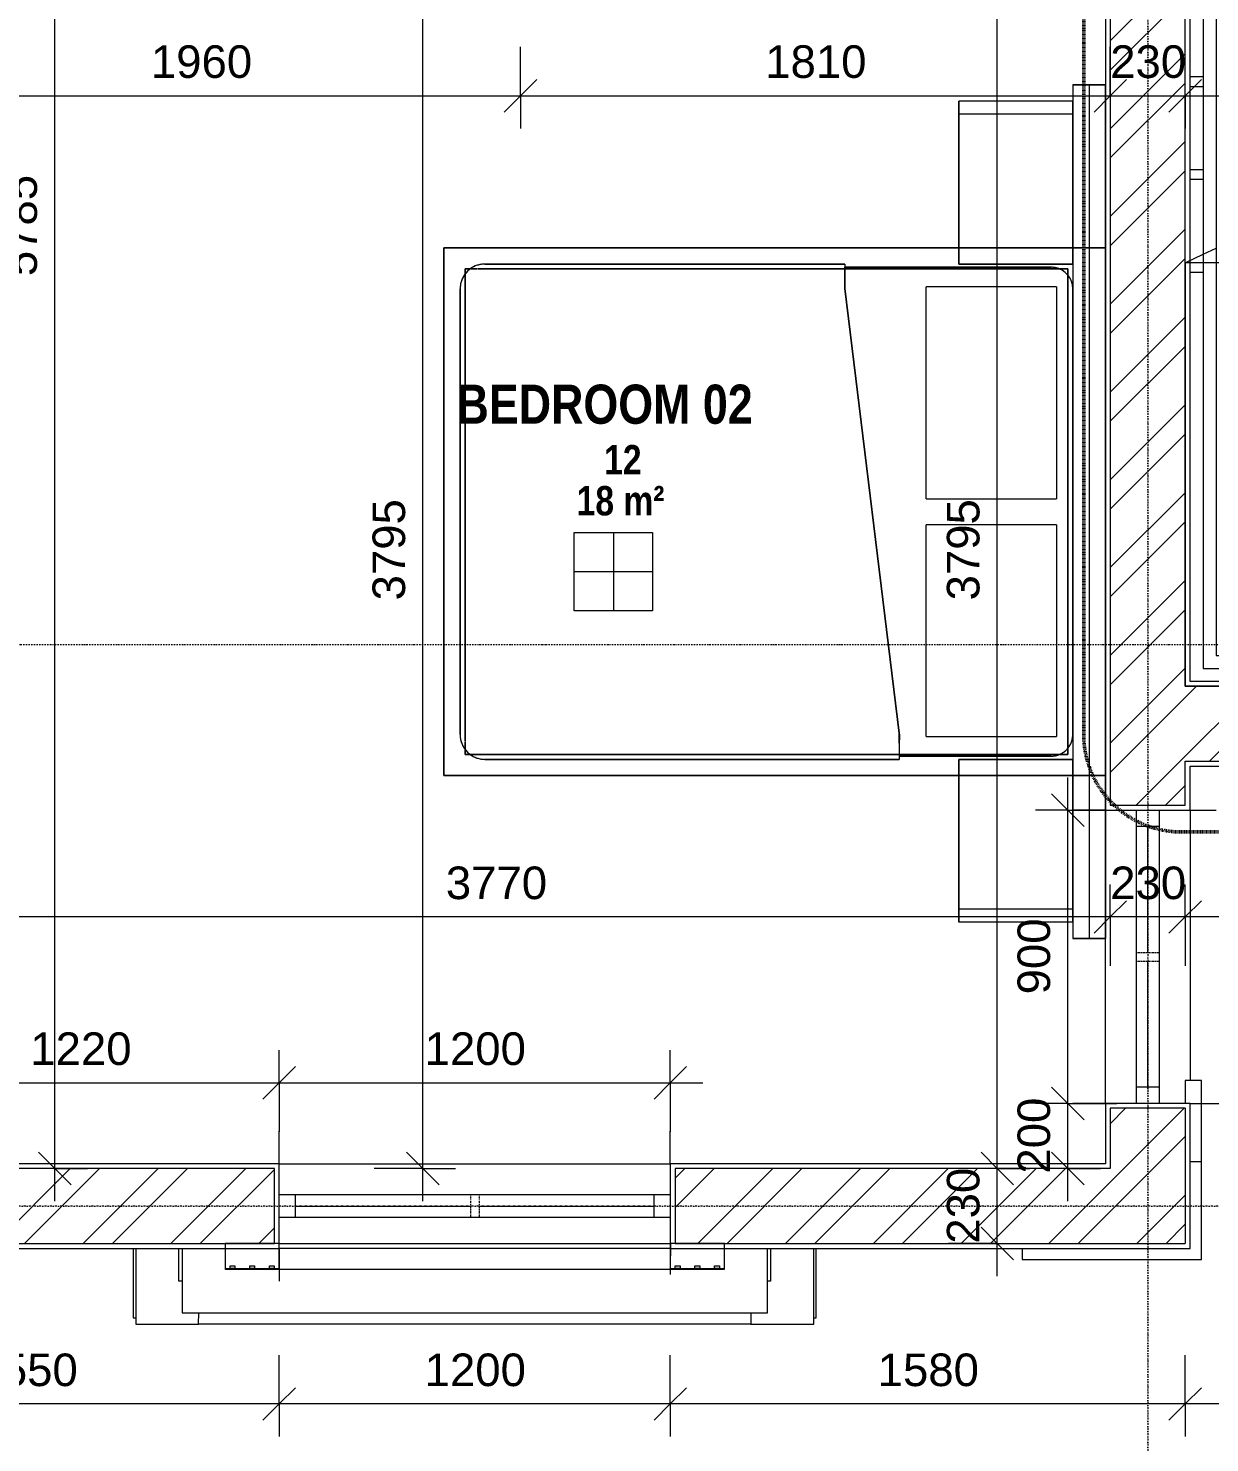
# Model space of a CAD drawing. Header units: millimetres. Extents: x -20313 to 13390, y -15775 to 12805.
# Drawn here: x -3806 to -181, y -9518 to -5177 of the extents above; entities that cross this region are included whole.
import ezdxf

# ---------------------------------------------------------------- set-up
doc = ezdxf.new("R2010")
doc.units = ezdxf.units.MM
for name, pattern in [('Centre', [14.4, 3, -2.2, 7, -2.2]), ('Dash dot', [15.875, 6.35, -4.7625, 0, -4.7625]), ('Overhead', [2.8, 2, -0.8]), ('TD_Callout Boundary', [4, 2, -2]), ('TD_Level Line', [8, 4, -2, 0, -2])]:
    doc.linetypes.add(name, pattern=pattern)
for name, color, linetype, lineweight in [('A-ANNO-DIMS', 211, 'Continuous', 9), ('A-ANNO-DIMS-100', 211, 'Continuous', 9), ('A-ANNO-SYMB', 150, 'Continuous', 9), ('A-AREA-IDEN', 2, 'Continuous', 9), ('A-DETL-MBND', 5, 'Continuous', 5), ('A-FLOR-HRAL', 11, 'Continuous', 5), ('A-FLOR-HRAL-MBND', 5, 'Overhead', 5), ('A-GENM', 13, 'Continuous', 5), ('A-GLAZ', 151, 'Continuous', 5), ('A-WALL', 113, 'Continuous', 5), ('A-WALL-PATT', 111, 'Continuous', 18), ('G-ANNO-SYMB', 111, 'Continuous', 9), ('I-FURN', 30, 'Continuous', 5), ('I-WALL', 2, 'Continuous', 5), ('S-GRID', 1, 'Continuous', 9), ('S-STRS', 31, 'Continuous', 5), ('S-STRS-MBND', 31, 'Overhead', 5)]:
    doc.layers.add(name, color=color, linetype=linetype, lineweight=lineweight)
doc.styles.add('Arial Narrow_B', font='ARIALNB.TTF', dxfattribs={"height": 90})
doc.styles.add('Arial Narrow_B_1', font='ARIALNB.TTF', dxfattribs={"height": 120})
doc.styles.add('Arial_3', font='arial.ttf', dxfattribs={"height": 100})
doc.dimstyles.new('Arial_1_0', dxfattribs={"dimscale": 304.8, "dimtxt": 102.02594, "dimasz": 0.328084, "dimexe": 0.328084, "dimexo": 0.0625, "dimgap": 0.082021, "dimtad": 1, "dimdec": 0, "dimzin": 0, "dimdsep": 46, "dimtxsty": 'Arial_3', "dimblk1": 'OBLIQUE', "dimblk2": 'OBLIQUE', "dimsah": 1, "dimcen": 0.09, "dimdle": 0.328084, "dimazin": 0, "dimtfac": 1, "dimtdec": 4, "dimtix": 1, "dimtmove": 0, "dimatfit": 3, "dimfxl": 0.492126, "dimfxlon": 1, "dimtvp": 1, "dimtolj": 1, "dimtzin": 0, "dimarcsym": 2})
pattern_1 = [(45, (-8404.18, -5860.1), (-134.704, 134.704), []), (45, (-8314.37, -5860.1), (-134.704, 134.704), [])]

# ---------------------------------------------------------------- blocks, each defined once
blk = doc.blocks.new('Casement - 2L - 900 X 1500-1174682-01_First floor')
at = {"layer": 'A-GLAZ'}
for p, q in [((776.2, 130), (776.2, 230)), ((-123.8, 130), (-123.8, 210)), ((-123.8, 35), (-73.8, 35)), ((-73.8, 35), (726.2, 35)), ((-73.8, 35), (-73.8, -35)), ((313.2, 0), (-73.8, 0)), ((-73.8, 0), (-73.8, -15)), ((726.2, 0), (339.2, 0)), ((726.2, 35), (726.2, -35)), ((726.2, 35), (776.2, 35)), ((-73.8, -35), (-123.8, -35)), ((726.2, -35), (-73.8, -35)), ((776.2, -35), (726.2, -35)), ((-123.8, -130), (-123.8, -230)), ((776.2, -130), (776.2, -230))]:
    blk.add_line(p, q, dxfattribs=at)
at = {"layer": 'A-GLAZ', "linetype": 'Centre'}
for p, q in [((313.2, -35), (313.2, 35)), ((339.2, -35), (339.2, 35))]:
    blk.add_line(p, q, dxfattribs=at)
blk = doc.blocks.new('Railing - Railing-1000656-01_First floor')
at = {"layer": 'A-FLOR-HRAL'}
for p, q in [((-5900, 7.1), (-7144.3, -33.8)), ((-5874.3, 8), (-5900, 7.1)), ((-7144.3, -33.8), (-7056.9, -2692.4)), ((-5898.6, -32.9), (-7103, -72.5)), ((-5854.4, -31.4), (-5898.6, -32.9)), ((-7103, -72.5), (-7018.2, -2651.1)), ((-5534, -2602.3), (-2685.6, -2508.6)), ((-2685.6, -2508.6), (-2615.6, -2506.3)), ((-2615.6, -2506.3), (-2614.3, -2546.3)), ((-5532.7, -2642.2), (-2684.2, -2548.6)), ((-2684.2, -2548.6), (-2614.3, -2546.3)), ((-5818.9, -2611.6), (-5534, -2602.3)), ((-7018.2, -2651.1), (-5818.9, -2611.6)), ((-5817.5, -2651.6), (-5532.7, -2642.2)), ((-7056.9, -2692.4), (-5817.5, -2651.6))]:
    blk.add_line(p, q, dxfattribs=at)
blk = doc.blocks.new('Casement - 2L - 1200 X 1800-1205632-01_First floor')
at = {"layer": 'A-GLAZ'}
for p, q in [((926.2, 130), (926.2, 230)), ((-273.8, 130), (-273.8, 210)), ((-273.8, 35), (-223.8, 35)), ((-223.8, 35), (876.2, 35)), ((-223.8, 35), (-223.8, -35)), ((313.2, 0), (-223.8, 0)), ((-223.8, 0), (-223.8, -15)), ((876.2, 35), (876.2, -35)), ((876.2, 35), (926.2, 35)), ((-223.8, -35), (-273.8, -35)), ((876.2, -35), (-223.8, -35)), ((876.2, 0), (339.2, 0)), ((926.2, -35), (876.2, -35)), ((-273.8, -130), (-273.8, -230)), ((926.2, -130), (926.2, -230))]:
    blk.add_line(p, q, dxfattribs=at)
at = {"layer": 'A-GLAZ', "linetype": 'Centre'}
for p, q in [((313.2, -35), (313.2, 35)), ((339.2, -35), (339.2, 35))]:
    blk.add_line(p, q, dxfattribs=at)
blk = doc.blocks.new('FUR-5_Beds - 4_Queen_1520 x 1880-917317-01_First floor')
at = {"layer": 'I-FURN', "color": 10}
for p, q in [((810, 0), (-810, 0)), ((-810, 0), (-810, -450)), ((-810, -450), (-810, 0)), ((-810, 0), (810, 0)), ((810, -450), (810, 0)), ((810, 0), (810, -450)), ((-1310, 0), (-1310, -100)), ((-1310, -50), (-1310, 0)), ((-810, 0), (-1310, 0)), ((810, 0), (-810, 0)), ((915.8, 0), (810, 0)), ((915.8, 0), (1310, 0)), ((1310, 0), (1310, -50)), ((1310, -100), (1310, 0)), ((-1310, -100), (-1310, -50)), ((-1310, -50), (1310, -50)), ((1310, -50), (1310, -100)), ((-1310, -100), (1310, -100)), ((-1310, -100), (-1260, -100)), ((-1220, -100), (-1260, -100)), ((-1260, -100), (-760, -100)), ((-1260, -100), (-1260, -450)), ((-1260, -100), (-1260, -450)), ((-1260, -100), (-1220, -100)), ((-760, -100), (-1220, -100)), ((-1220, -100), (-810, -100)), ((-810, -100), (-1220, -100)), ((-1220, -100), (-1220, -450)), ((-1220, -100), (-1220, -450)), ((-1220, -100), (-810, -100)), ((-810, -100), (-760, -100)), ((-760, -100), (-810, -100)), ((-810, -100), (-760, -100)), ((-760, -450), (-760, -100)), ((-760, -100), (-760, -450)), ((-760, -100), (-760, -450)), ((-760, -100), (-760, -450)), ((-760, -100), (-683.8, -100)), ((-724.3, -115), (-745, -115)), ((-745, -115), (-745, -140.9)), ((-745, -140.9), (-745, -115)), ((-745, -115), (-724.3, -115)), ((-720.6, -115), (-724.3, -115)), ((-724.3, -115), (-720.6, -115)), ((-684.4, -115), (-719.6, -115)), ((-719.6, -115), (-684.4, -115)), ((-683.8, -100), (683.8, -100)), ((683.8, -115), (-683.8, -115)), ((-683.8, -115), (683.8, -115)), ((683.8, -100), (760, -100)), ((721.1, -115), (684.5, -115)), ((684.5, -115), (721.1, -115)), ((724, -115), (721.7, -115)), ((721.7, -115), (724, -115)), ((745, -115), (724, -115)), ((724, -115), (745, -115)), ((745, -140.9), (745, -115)), ((745, -115), (745, -140.9)), ((760, -100), (1260, -100)), ((810, -100), (760, -100)), ((760, -100), (810, -100)), ((1220, -100), (760, -100)), ((760, -450), (760, -100)), ((760, -100), (760, -450)), ((760, -100), (760, -450)), ((760, -100), (760, -450)), ((760, -100), (810, -100)), ((1220, -100), (810, -100)), ((810, -100), (1220, -100)), ((810, -100), (1220, -100)), ((1260, -100), (1220, -100)), ((1220, -100), (1220, -450)), ((1220, -100), (1220, -450)), ((1220, -100), (1260, -100)), ((1260, -100), (1260, -450)), ((1260, -100), (1260, -450)), ((1260, -100), (1310, -100)), ((-745, -140.9), (-745, -1903.8)), ((-745, -1903.8), (-745, -140.9)), ((745, -144.1), (745, -140.9)), ((745, -140.9), (745, -144.1)), ((745, -631.8), (745, -145.3)), ((745, -145.3), (745, -631.8)), ((-760, -450), (-1260, -450)), ((-1260, -450), (-1220, -450)), ((-1220, -450), (-810, -450)), ((-810, -450), (-1220, -450)), ((-1220, -450), (-760, -450)), ((-810, -450), (-760, -450)), ((-760, -450), (-810, -450)), ((-810, -450), (-810, -2030)), ((-810, -2030), (-810, -450)), ((760, -450), (1220, -450)), ((810, -450), (760, -450)), ((760, -450), (810, -450)), ((1260, -450), (760, -450)), ((1220, -450), (810, -450)), ((810, -450), (1220, -450)), ((810, -2030), (810, -450)), ((810, -450), (810, -2030)), ((1220, -450), (1260, -450)), ((745, -1903.8), (745, -632.4)), ((745, -632.4), (745, -1903.8)), ((-745, -1904.5), (-745, -1925.3)), ((-745, -1925.3), (-745, -1904.5)), ((745, -1926.3), (745, -1904.6)), ((745, -1904.6), (745, -1926.3)), ((-745, -1927.4), (-745, -1946.5)), ((-745, -1946.5), (-745, -1927.4)), ((-745, -1948.1), (-745, -1965)), ((-745, -1965), (-745, -1948.1)), ((745, -1947.2), (745, -1926.6)), ((745, -1926.6), (745, -1947.2)), ((745, -1965), (745, -1948.1)), ((745, -1948.1), (745, -1965)), ((-745, -1965), (-728.1, -1965)), ((-728.1, -1965), (-745, -1965)), ((-727.2, -1965), (-684.6, -1965)), ((-684.6, -1965), (-727.2, -1965)), ((-683.8, -1965), (683.8, -1965)), ((683.8, -1965), (-683.8, -1965)), ((684.5, -1965), (705.3, -1965)), ((705.3, -1965), (684.5, -1965)), ((707.4, -1965), (726.5, -1965)), ((726.5, -1965), (707.4, -1965)), ((728.1, -1965), (745, -1965)), ((745, -1965), (728.1, -1965)), ((-810, -2030), (810, -2030)), ((810, -2030), (-810, -2030))]:
    blk.add_line(p, q, dxfattribs=at)
at = {"layer": 'I-FURN'}
for p, q in [((150, -100), (-683.8, -100)), ((-683.8, -100), (683.8, -100)), ((683.8, -100), (150, -100)), ((-750, -166.2), (-750, -800)), ((-750, -800), (-750, -166.2)), ((-690, -150), (-690, -550)), ((-690, -150), (-690, -550)), ((-690, -150), (-40, -150)), ((-40, -350), (-40, -150)), ((-40, -550), (-40, -150)), ((40, -150), (40, -550)), ((40, -150), (40, -550)), ((40, -150), (690, -150)), ((690, -550), (690, -150)), ((690, -550), (690, -150)), ((750, -631.8), (750, -166.2)), ((750, -166.2), (750, -631.8)), ((-40, -550), (-40, -350)), ((-40, -550), (-690, -550)), ((690, -550), (40, -550)), ((680, -632.4), (-685, -800)), ((-685, -800), (680, -632.4)), ((680, -632.4), (-685, -800)), ((-685, -800), (680, -632.4)), ((685, -631.8), (680, -632.4)), ((680, -632.4), (685, -631.8)), ((710, -632.4), (680, -632.4)), ((680, -632.4), (760, -632.4)), ((750, -631.8), (685, -631.8)), ((685, -631.8), (700, -631.8)), ((750, -631.8), (700, -631.8)), ((710, -632.4), (760, -632.4)), ((760, -1903.8), (760, -632.4)), ((760, -632.4), (760, -1903.8)), ((-760, -800), (-760, -1903.8)), ((-760, -1903.8), (-760, -800)), ((-760, -800), (-750, -800)), ((-760, -800), (-710, -800)), ((-735.4, -800), (-750, -800)), ((-735.4, -800), (-750, -800)), ((-750, -800), (-735.4, -800)), ((-685, -800), (-735, -800)), ((-700, -800), (-735, -800)), ((-735, -800), (-685, -800)), ((-685, -800), (-710, -800)), ((-700, -800), (-685, -800)), ((-683.8, -1980), (150, -1980)), ((683.8, -1980), (-683.8, -1980)), ((150, -1980), (683.8, -1980))]:
    blk.add_line(p, q, dxfattribs=at)
at = {"layer": 'I-FURN', "flags": 128}
for points in [[(-683.8, -100), (-686.4, -100.1), (-689.1, -100.2), (-691.7, -100.5), (-694.3, -100.8), (-697, -101.3), (-699.5, -101.9), (-702.1, -102.6), (-704.6, -103.4), (-707.1, -104.2), (-709.6, -105.2), (-712, -106.3), (-714.4, -107.5), (-716.7, -108.8), (-719, -110.1), (-721.2, -111.6), (-723.3, -113.1), (-725.4, -114.7), (-727.5, -116.4), (-729.4, -118.2), (-731.3, -120.1), (-733.1, -122), (-734.8, -124), (-736.5, -126.1), (-738, -128.2), (-739.5, -130.4), (-740.9, -132.7), (-742.2, -135), (-743.4, -137.4), (-744.5, -139.8), (-745.5, -142.2), (-746.4, -144.7), (-747.2, -147.2), (-747.9, -149.8), (-748.5, -152.3), (-749, -154.9), (-749.4, -157.6), (-749.7, -160.2), (-749.9, -162.8), (-750, -165.5), (-750, -166.2)], [(750, -166.2), (749.9, -163.6), (749.8, -160.9), (749.5, -158.3), (749.2, -155.7), (748.7, -153), (748.1, -150.5), (747.4, -147.9), (746.6, -145.4), (745.8, -142.9), (744.8, -140.4), (743.7, -138), (742.5, -135.6), (741.2, -133.3), (739.9, -131), (738.4, -128.8), (736.9, -126.7), (735.3, -124.6), (733.6, -122.5), (731.8, -120.6), (729.9, -118.7), (728, -116.9), (726, -115.2), (723.9, -113.5), (721.8, -112), (719.6, -110.5), (717.3, -109.1), (715, -107.8), (712.6, -106.6), (710.2, -105.5), (707.8, -104.5), (705.3, -103.6), (702.8, -102.8), (700.2, -102.1), (697.7, -101.5), (695.1, -101), (692.4, -100.6), (689.8, -100.3), (687.2, -100.1), (684.5, -100), (683.8, -100)], [(-760, -1903.8), (-759.9, -1906.8), (-759.8, -1909.9), (-759.5, -1912.9), (-759, -1915.9), (-758.5, -1918.9), (-757.8, -1921.9), (-757, -1924.9), (-756.1, -1927.8), (-755.1, -1930.6), (-754, -1933.5), (-752.7, -1936.3), (-751.4, -1939), (-749.9, -1941.7), (-748.4, -1944.3), (-746.7, -1946.8), (-744.9, -1949.3), (-743.1, -1951.7), (-741.1, -1954), (-739, -1956.3), (-736.9, -1958.5), (-734.7, -1960.5), (-732.4, -1962.5), (-730, -1964.4), (-727.5, -1966.2), (-725, -1967.9), (-722.4, -1969.5), (-719.7, -1971), (-717, -1972.4), (-714.2, -1973.7), (-711.4, -1974.8), (-708.5, -1975.9), (-705.6, -1976.8), (-702.7, -1977.6), (-699.7, -1978.3), (-696.8, -1978.9), (-693.7, -1979.3), (-690.7, -1979.7), (-687.7, -1979.9), (-684.6, -1980), (-683.8, -1980)], [(683.8, -1980), (686.8, -1979.9), (689.9, -1979.8), (692.9, -1979.5), (695.9, -1979), (698.9, -1978.5), (701.9, -1977.8), (704.9, -1977), (707.8, -1976.1), (710.6, -1975.1), (713.5, -1974), (716.3, -1972.7), (719, -1971.4), (721.7, -1969.9), (724.3, -1968.4), (726.8, -1966.7), (729.3, -1964.9), (731.7, -1963.1), (734, -1961.1), (736.3, -1959), (738.5, -1956.9), (740.5, -1954.7), (742.5, -1952.4), (744.4, -1950), (746.2, -1947.5), (747.9, -1945), (749.5, -1942.4), (751, -1939.7), (752.4, -1937), (753.7, -1934.2), (754.8, -1931.4), (755.9, -1928.5), (756.8, -1925.6), (757.6, -1922.7), (758.3, -1919.7), (758.9, -1916.8), (759.3, -1913.7), (759.7, -1910.7), (759.9, -1907.7), (760, -1904.6), (760, -1903.8)]]:
    blk.add_lwpolyline(points, dxfattribs=at)
at = {"layer": 'I-FURN'}
for centre, radius, start, end in [((-683.8, -166.2), 66.2, 114.4641, 155.0287), ((-683.8, -166.2), 66.2, 110.3697, 114.4641), ((-683.8, -166.2), 66.2, 90, 110.3697), ((683.8, -166.2), 66.2, 75, 90), ((683.8, -166.2), 66.2, 69.6812, 75), ((683.8, -166.2), 66.2, 65.0287, 69.6812), ((683.8, -166.2), 66.2, 24.4641, 65.0287), ((-683.8, -166.2), 66.2, 159.6812, 180), ((-683.8, -166.2), 66.2, 155.0287, 159.6812), ((683.8, -166.2), 66.2, 20.3697, 24.4641), ((683.8, -166.2), 66.2, 0, 20.3697), ((-683.8, -1903.8), 76.2, 180, 270), ((683.8, -1903.8), 76.2, 270, 0)]:
    blk.add_arc(centre, radius, start, end, dxfattribs=at)
blk = doc.blocks.new('Railing - Railing-1119069-01_First floor')
at = {"layer": 'A-FLOR-HRAL'}
for p, q in [((-2766.6, 110.1), (-5874.3, 8)), ((-2766.6, 110.1), (-2765.3, 70.1)), ((-2765.3, 70.1), (-5854.4, -31.4)), ((-5874.3, 8), (-5854.4, -31.4))]:
    blk.add_line(p, q, dxfattribs=at)
at = {"layer": 'A-FLOR-HRAL-MBND'}
for p, q in [((-5900, 7.1), (-7144.3, -33.8)), ((-5874.3, 8), (-5900, 7.1)), ((-7144.3, -33.8), (-7056.9, -2692.4)), ((-5898.6, -32.9), (-7103, -72.5)), ((-5854.4, -31.4), (-5898.6, -32.9)), ((-7103, -72.5), (-7018.2, -2651.1)), ((-5534, -2602.3), (-3255.2, -2527.4)), ((-3255.2, -2527.4), (-2970.4, -2518)), ((-3253.9, -2567.3), (-2969.1, -2558)), ((-2970.4, -2518), (-2969.1, -2558)), ((-5818.9, -2611.6), (-5534, -2602.3)), ((-5532.7, -2642.2), (-3253.9, -2567.3)), ((-7018.2, -2651.1), (-5818.9, -2611.6)), ((-5817.5, -2651.6), (-5532.7, -2642.2)), ((-7056.9, -2692.4), (-5817.5, -2651.6))]:
    blk.add_line(p, q, dxfattribs=at)
blk = doc.blocks.new('hood 18 - hood 1-1214250-01_First floor')
at = {"layer": 'A-GENM'}
for p, q in [((-9312.8, 11753.9), (-9510.2, 11747.4)), ((-9510.2, 11747.4), (-9451.2, 9953.1)), ((-9373.4, 11619.4), (-9370.4, 11619.5)), ((-9373.4, 11619.4), (-9370.4, 11619.5)), ((-9323.1, 10089.9), (-9373.4, 11619.4)), ((-9323.1, 10089.9), (-9373.4, 11619.4)), ((-9369.4, 11590.2), (-9369.9, 11605.2)), ((-9367.4, 11529.9), (-9367.9, 11544.9)), ((-9365.4, 11469.6), (-9365.9, 11484.6)), ((-9288, 11457), (-9248.6, 10257.6)), ((-9324.5, 10224.9), (-9325, 10239.9)), ((-9322.5, 10164.6), (-9323, 10179.6)), ((-9320.6, 10104.3), (-9321, 10119.3)), ((-9320.1, 10090), (-9323.1, 10089.9)), ((-9320.1, 10090), (-9323.1, 10089.9)), ((-9451.2, 9953.1), (-9253.8, 9959.6))]:
    blk.add_line(p, q, dxfattribs=at)
at = {"layer": 'A-GENM', "lineweight": 9}
for p, q in [((-9293.5, 11622.9), (-9370.4, 11620.4)), ((-9370.4, 11620.4), (-9369.9, 11605.2)), ((-9369.9, 11605.2), (-9361.1, 11605.5)), ((-9360.6, 11590.5), (-9369.4, 11590.2)), ((-9369.4, 11590.2), (-9367.9, 11544.9)), ((-9361.1, 11605.5), (-9360.6, 11590.5)), ((-9288, 11457), (-9293.5, 11622.9)), ((-9367.9, 11544.9), (-9359.1, 11545.2)), ((-9358.6, 11530.2), (-9367.4, 11529.9)), ((-9367.4, 11529.9), (-9365.9, 11484.6)), ((-9359.1, 11545.2), (-9358.6, 11530.2)), ((-9365.9, 11484.6), (-9357.1, 11484.9)), ((-9356.7, 11469.9), (-9365.4, 11469.6)), ((-9365.4, 11469.6), (-9364.9, 11454.4)), ((-9357.1, 11484.9), (-9356.7, 11469.9)), ((-9364.9, 11454.4), (-9288, 11457)), ((-9248.6, 10257.6), (-9325.5, 10255.1)), ((-9325.5, 10255.1), (-9325, 10239.9)), ((-9243.1, 10091.7), (-9248.6, 10257.6)), ((-9325, 10239.9), (-9316.2, 10240.2)), ((-9315.7, 10225.2), (-9324.5, 10224.9)), ((-9324.5, 10224.9), (-9323, 10179.6)), ((-9316.2, 10240.2), (-9315.7, 10225.2)), ((-9323, 10179.6), (-9314.2, 10179.9)), ((-9313.8, 10164.9), (-9322.5, 10164.6)), ((-9322.5, 10164.6), (-9321, 10119.3)), ((-9314.2, 10179.9), (-9313.8, 10164.9)), ((-9321, 10119.3), (-9312.3, 10119.6)), ((-9312.3, 10119.6), (-9311.8, 10104.6)), ((-9311.8, 10104.6), (-9320.6, 10104.3)), ((-9320.6, 10104.3), (-9320.1, 10089.2)), ((-9320.1, 10089.2), (-9243.1, 10091.7))]:
    blk.add_line(p, q, dxfattribs=at)
blk = doc.blocks.new('hood 35 - hood 1-1216410-01_First floor')
at = {"layer": 'A-DETL-MBND'}
for p, q in [((-9286, 10939.5), (-9498.4, 10932.5)), ((-9285.8, 10932.1), (-9518.1, 10924.4)), ((-9518.1, 10924.4), (-9511.8, 10731.5)), ((-9498.4, 10932.5), (-9498.1, 10925.1)), ((-9381.3, 10796.3), (-9281.4, 10799.6)), ((-9381, 10786.2), (-9381.3, 10796.3)), ((-9511.8, 10731.5), (-9476.8, 10732.6)), ((-9456.1, 9037.9), (-9511.8, 10731.5)), ((-9421.1, 9039), (-9456.1, 9037.9)), ((-9456.1, 9037.9), (-9449.8, 8844.9)), ((-9321.7, 8981.7), (-9322, 8991.8)), ((-9221.7, 8985), (-9321.7, 8981.7)), ((-9449.8, 8844.9), (-9217.4, 8852.6)), ((-9429.8, 8845.6), (-9429.5, 8838.3)), ((-9429.5, 8838.3), (-9217.2, 8845.3))]:
    blk.add_line(p, q, dxfattribs=at)
blk = doc.blocks.new('brick facing edge - brick facing edge-1233025-01_First floor')
at = {"layer": 'A-WALL'}
for p, q in [((-8941.6, 462.4), (-8975.7, 461.3)), ((-8975.7, 461.3), (-8957.6, -88.4)), ((-8409.6, -20.4), (-8480.4, -22.7)), ((-8407.9, -70.3), (-8409.6, -20.4)), ((-8957.6, -88.4), (-8657.8, -78.5)), ((-8657.8, -78.5), (-8659, -43.6)), ((-8657.8, -78.5), (-8407.9, -70.3))]:
    blk.add_line(p, q, dxfattribs=at)
blk = doc.blocks.new('Room Tag B - Medium_rfaX - Name and Number-1261570-01_First floor')
at = {"layer": 'A-AREA-IDEN'}
for p, q in [((-2.752, -5.004), (-2.752, -2.604)), ((-2.752, -2.604), (-0.352, -2.604)), ((-1.552, -2.604), (-1.552, -5.004)), ((-0.352, -2.604), (-0.352, -5.004)), ((-2.752, -3.804), (-0.352, -3.804)), ((-0.352, -5.004), (-2.752, -5.004))]:
    blk.add_line(p, q, dxfattribs=at)
blk = doc.blocks.new('DIMBLOCK71-01_First floor')
at = {"layer": 'A-ANNO-DIMS-100', "transparency": 16777216}
for p, q in [((-256, -9398.8), (-256, -9248.8)), ((2514, -9398.8), (2514, -9248.8)), ((-256, -9398.8), (-206, -9348.8)), ((2514, -9398.8), (2564, -9348.8)), ((-256, -9398.8), (-306, -9448.8)), ((2514, -9398.8), (-256, -9398.8)), ((-256, -9398.8), (-256, -9498.8)), ((2514, -9398.8), (2464, -9448.8)), ((2514, -9398.8), (2514, -9498.8))]:
    blk.add_line(p, q, dxfattribs=at)
at = {"layer": 'A-ANNO-DIMS-100', "color": 0, "transparency": 16777216, "insert": (975.2, -9244), "char_height": 100, "width": 369.177, "attachment_point": 1, "line_spacing_factor": 0.941778, "style": 'Arial_3'}
blk.add_mtext('2770', dxfattribs=at)
blk = doc.blocks.new('_Oblique')
at = {"color": 0, "linetype": 'ByBlock', "lineweight": -2}
blk.add_line((-0.5, -0.5), (0.5, 0.5), dxfattribs=at)
blk = doc.blocks.new('DIMBLOCK72-01_First floor')
at = {"layer": 'A-ANNO-DIMS-100', "transparency": 16777216}
for p, q in [((-1836, -9398.8), (-1836, -9248.8)), ((-256, -9398.8), (-256, -9248.8)), ((-1836, -9398.8), (-1786, -9348.8)), ((-256, -9398.8), (-206, -9348.8)), ((-1836, -9398.8), (-1886, -9448.8)), ((-256, -9398.8), (-1836, -9398.8)), ((-1836, -9398.8), (-1836, -9498.8)), ((-256, -9398.8), (-306, -9448.8)), ((-256, -9398.8), (-256, -9498.8))]:
    blk.add_line(p, q, dxfattribs=at)
at = {"layer": 'A-ANNO-DIMS-100', "color": 0, "transparency": 16777216, "insert": (-1199.8, -9244), "char_height": 100, "width": 369.177, "attachment_point": 1, "line_spacing_factor": 0.941778, "style": 'Arial_3'}
blk.add_mtext('1580', dxfattribs=at)
blk = doc.blocks.new('DIMBLOCK73-01_First floor')
at = {"layer": 'A-ANNO-DIMS-100', "transparency": 16777216}
for p, q in [((-3036, -9398.8), (-3036, -9248.8)), ((-1836, -9398.8), (-1836, -9248.8)), ((-3036, -9398.8), (-2986, -9348.8)), ((-1836, -9398.8), (-1786, -9348.8)), ((-3036, -9398.8), (-3086, -9448.8)), ((-1836, -9398.8), (-3036, -9398.8)), ((-3036, -9398.8), (-3036, -9498.8)), ((-1836, -9398.8), (-1886, -9448.8)), ((-1836, -9398.8), (-1836, -9498.8))]:
    blk.add_line(p, q, dxfattribs=at)
at = {"layer": 'A-ANNO-DIMS-100', "color": 0, "transparency": 16777216, "insert": (-2589.8, -9244), "char_height": 100, "width": 369.177, "attachment_point": 1, "line_spacing_factor": 0.941778, "style": 'Arial_3'}
blk.add_mtext('1200', dxfattribs=at)
blk = doc.blocks.new('DIMBLOCK74-01_First floor')
at = {"layer": 'A-ANNO-DIMS-100', "transparency": 16777216}
for p, q in [((-4586, -9398.8), (-4586, -9248.8)), ((-3036, -9398.8), (-3036, -9248.8)), ((-4586, -9398.8), (-4536, -9348.8)), ((-3036, -9398.8), (-2986, -9348.8)), ((-4586, -9398.8), (-4636, -9448.8)), ((-3036, -9398.8), (-4586, -9398.8)), ((-4586, -9398.8), (-4586, -9498.8)), ((-3036, -9398.8), (-3086, -9448.8)), ((-3036, -9398.8), (-3036, -9498.8))]:
    blk.add_line(p, q, dxfattribs=at)
at = {"layer": 'A-ANNO-DIMS-100', "color": 0, "transparency": 16777216, "insert": (-3964.8, -9244), "char_height": 100, "width": 369.177, "attachment_point": 1, "line_spacing_factor": 0.941778, "style": 'Arial_3'}
blk.add_mtext('1550', dxfattribs=at)
blk = doc.blocks.new('DIMBLOCK114-01_First floor')
at = {"layer": 'A-ANNO-DIMS-100', "transparency": 16777216}
for p, q in [((529, -7904.4), (529, -7754.4)), ((-256, -7904.4), (-256, -7804.4)), ((-256, -7904.4), (-206, -7854.4)), ((529, -7904.4), (579, -7854.4)), ((-256, -7904.4), (-306, -7954.4)), ((529, -7904.4), (-256, -7904.4)), ((-256, -7904.4), (-256, -8054.4)), ((529, -7904.4), (479, -7954.4)), ((529, -7904.4), (529, -8004.4))]:
    blk.add_line(p, q, dxfattribs=at)
at = {"layer": 'A-ANNO-DIMS-100', "color": 0, "transparency": 16777216, "insert": (21.2, -7749.6), "char_height": 100, "width": 276.883, "attachment_point": 1, "line_spacing_factor": 0.941778, "style": 'Arial_3'}
blk.add_mtext('785', dxfattribs=at)
blk = doc.blocks.new('DIMBLOCK115-01_First floor')
at = {"layer": 'A-ANNO-DIMS-100', "transparency": 16777216}
for p, q in [((-486, -7904.4), (-486, -7804.4)), ((-256, -7904.4), (-256, -7804.4)), ((-486, -7904.4), (-436, -7854.4)), ((-256, -7904.4), (-206, -7854.4)), ((-486, -7904.4), (-536, -7954.4)), ((-256, -7904.4), (-486, -7904.4)), ((-486, -7904.4), (-486, -8054.4)), ((-256, -7904.4), (-306, -7954.4)), ((-256, -7904.4), (-256, -8054.4))]:
    blk.add_line(p, q, dxfattribs=at)
at = {"layer": 'A-ANNO-DIMS-100', "color": 0, "transparency": 16777216, "insert": (-486.3, -7749.6), "char_height": 100, "width": 276.883, "attachment_point": 1, "line_spacing_factor": 0.941778, "style": 'Arial_3'}
blk.add_mtext('230', dxfattribs=at)
blk = doc.blocks.new('DIMBLOCK116-01_First floor')
at = {"layer": 'A-ANNO-DIMS-100', "transparency": 16777216}
for p, q in [((-4256, -7904.4), (-4256, -7804.4)), ((-486, -7904.4), (-486, -7804.4)), ((-4256, -7904.4), (-4206, -7854.4)), ((-486, -7904.4), (-436, -7854.4)), ((-4256, -7904.4), (-4306, -7954.4)), ((-486, -7904.4), (-4256, -7904.4)), ((-4256, -7904.4), (-4256, -8054.4)), ((-486, -7904.4), (-536, -7954.4)), ((-486, -7904.4), (-486, -8054.4))]:
    blk.add_line(p, q, dxfattribs=at)
at = {"layer": 'A-ANNO-DIMS-100', "color": 0, "transparency": 16777216, "insert": (-2524.8, -7749.6), "char_height": 100, "width": 369.177, "attachment_point": 1, "line_spacing_factor": 0.941778, "style": 'Arial_3'}
blk.add_mtext('3770', dxfattribs=at)
blk = doc.blocks.new('DIMBLOCK131-01_First floor')
at = {"layer": 'A-ANNO-DIMS-100', "transparency": 16777216}
for p, q in [((-4256, -8413.3), (-4256, -8263.3)), ((-3036, -8413.3), (-3036, -8313.3)), ((-4256, -8413.3), (-4206, -8363.3)), ((-3036, -8413.3), (-2986, -8363.3)), ((-4356, -8413.3), (-3036, -8413.3)), ((-4256, -8413.3), (-4306, -8463.3)), ((-4256, -8413.3), (-4256, -8513.3)), ((-3036, -8413.3), (-3086, -8463.3)), ((-3036, -8413.3), (-3036, -8563.3))]:
    blk.add_line(p, q, dxfattribs=at)
at = {"layer": 'A-ANNO-DIMS-100', "color": 0, "transparency": 16777216, "insert": (-3799.8, -8258.5), "char_height": 100, "width": 369.177, "attachment_point": 1, "line_spacing_factor": 0.941778, "style": 'Arial_3'}
blk.add_mtext('1220', dxfattribs=at)
blk = doc.blocks.new('DIMBLOCK132-01_First floor')
at = {"layer": 'A-ANNO-DIMS-100', "transparency": 16777216}
for p, q in [((-3036, -8413.3), (-3036, -8313.3)), ((-1836, -8413.3), (-1836, -8313.3)), ((-3036, -8413.3), (-2986, -8363.3)), ((-1836, -8413.3), (-1786, -8363.3)), ((-3036, -8413.3), (-3086, -8463.3)), ((-3036, -8413.3), (-1736, -8413.3)), ((-3036, -8413.3), (-3036, -8563.3)), ((-1836, -8413.3), (-1886, -8463.3)), ((-1836, -8413.3), (-1836, -8563.3))]:
    blk.add_line(p, q, dxfattribs=at)
at = {"layer": 'A-ANNO-DIMS-100', "color": 0, "transparency": 16777216, "insert": (-2589.8, -8258.5), "char_height": 100, "width": 369.177, "attachment_point": 1, "line_spacing_factor": 0.941778, "style": 'Arial_3'}
blk.add_mtext('1200', dxfattribs=at)
blk = doc.blocks.new('DIMBLOCK135-01_First floor')
at = {"layer": 'A-ANNO-DIMS-100', "transparency": 16777216}
for p, q in [((-616, -8476.5), (-666, -8426.5)), ((-616, -8476.5), (-716, -8476.5)), ((-616, -8776.5), (-616, -8476.5)), ((-616, -8476.5), (-566, -8526.5)), ((-616, -8476.5), (-466, -8476.5)), ((-616, -8676.5), (-666, -8626.5)), ((-616, -8676.5), (-766, -8676.5)), ((-616, -8676.5), (-566, -8726.5)), ((-616, -8676.5), (-516, -8676.5))]:
    blk.add_line(p, q, dxfattribs=at)
at = {"layer": 'A-ANNO-DIMS-100', "color": 0, "transparency": 16777216, "insert": (-770.8, -8691.9), "char_height": 100, "width": 276.883, "attachment_point": 1, "rotation": 90, "line_spacing_factor": 0.941778, "style": 'Arial_3'}
blk.add_mtext('200', dxfattribs=at)
blk = doc.blocks.new('DIMBLOCK136-01_First floor')
at = {"layer": 'A-ANNO-DIMS-100', "transparency": 16777216}
for p, q in [((-616, -8476.5), (-616, -7476.5)), ((-616, -7576.5), (-666, -7526.5)), ((-616, -7576.5), (-716, -7576.5)), ((-616, -7576.5), (-566, -7626.5)), ((-616, -7576.5), (-466, -7576.5)), ((-616, -8476.5), (-666, -8426.5)), ((-616, -8476.5), (-716, -8476.5)), ((-616, -8476.5), (-566, -8526.5)), ((-616, -8476.5), (-466, -8476.5))]:
    blk.add_line(p, q, dxfattribs=at)
at = {"layer": 'A-ANNO-DIMS-100', "color": 0, "transparency": 16777216, "insert": (-770.8, -8141.9), "char_height": 100, "width": 276.883, "attachment_point": 1, "rotation": 90, "line_spacing_factor": 0.941778, "style": 'Arial_3'}
blk.add_mtext('900', dxfattribs=at)
blk = doc.blocks.new('DIMBLOCK142-01_First floor')
at = {"layer": 'A-ANNO-DIMS-100', "transparency": 16777216}
for p, q in [((-4256, -5384.3), (-4256, -5234.3)), ((-2296, -5384.3), (-2296, -5234.3)), ((-4256, -5384.3), (-4206, -5334.3)), ((-2296, -5384.3), (-2246, -5334.3)), ((-4256, -5384.3), (-4306, -5434.3)), ((-4256, -5384.3), (-2296, -5384.3)), ((-4256, -5384.3), (-4256, -5484.3)), ((-2296, -5384.3), (-2346, -5434.3)), ((-2296, -5384.3), (-2296, -5484.3))]:
    blk.add_line(p, q, dxfattribs=at)
at = {"layer": 'A-ANNO-DIMS-100', "color": 0, "transparency": 16777216, "insert": (-3429.8, -5229.5), "char_height": 100, "width": 369.177, "attachment_point": 1, "line_spacing_factor": 0.941778, "style": 'Arial_3'}
blk.add_mtext('1960', dxfattribs=at)
blk = doc.blocks.new('DIMBLOCK143-01_First floor')
at = {"layer": 'A-ANNO-DIMS-100', "transparency": 16777216}
for p, q in [((-2296, -5384.3), (-2296, -5234.3)), ((-486, -5384.3), (-486, -5234.3)), ((-2296, -5384.3), (-2246, -5334.3)), ((-486, -5384.3), (-436, -5334.3)), ((-2296, -5384.3), (-2346, -5434.3)), ((-2296, -5384.3), (-486, -5384.3)), ((-2296, -5384.3), (-2296, -5484.3)), ((-486, -5384.3), (-536, -5434.3)), ((-486, -5384.3), (-486, -5484.3))]:
    blk.add_line(p, q, dxfattribs=at)
at = {"layer": 'A-ANNO-DIMS-100', "color": 0, "transparency": 16777216, "insert": (-1544.8, -5229.5), "char_height": 100, "width": 369.177, "attachment_point": 1, "line_spacing_factor": 0.941778, "style": 'Arial_3'}
blk.add_mtext('1810', dxfattribs=at)
blk = doc.blocks.new('DIMBLOCK144-01_First floor')
at = {"layer": 'A-ANNO-DIMS-100', "transparency": 16777216}
for p, q in [((-486, -5384.3), (-486, -5234.3)), ((-256, -5384.3), (-256, -5234.3)), ((-486, -5384.3), (-436, -5334.3)), ((-256, -5384.3), (-206, -5334.3)), ((-486, -5384.3), (-536, -5434.3)), ((-486, -5384.3), (-256, -5384.3)), ((-486, -5384.3), (-486, -5484.3)), ((-256, -5384.3), (-306, -5434.3)), ((-256, -5384.3), (-256, -5484.3))]:
    blk.add_line(p, q, dxfattribs=at)
at = {"layer": 'A-ANNO-DIMS-100', "color": 0, "transparency": 16777216, "insert": (-486.3, -5229.5), "char_height": 100, "width": 276.883, "attachment_point": 1, "line_spacing_factor": 0.941778, "style": 'Arial_3'}
blk.add_mtext('230', dxfattribs=at)
blk = doc.blocks.new('DIMBLOCK145-01_First floor')
at = {"layer": 'A-ANNO-DIMS-100', "transparency": 16777216}
for p, q in [((-256, -5384.3), (-256, -5234.3)), ((2514, -5384.3), (2514, -5234.3)), ((-256, -5384.3), (-206, -5334.3)), ((2514, -5384.3), (2564, -5334.3)), ((-256, -5384.3), (-306, -5434.3)), ((-256, -5384.3), (2514, -5384.3)), ((-256, -5384.3), (-256, -5484.3)), ((2514, -5384.3), (2464, -5434.3)), ((2514, -5384.3), (2514, -5484.3))]:
    blk.add_line(p, q, dxfattribs=at)
at = {"layer": 'A-ANNO-DIMS-100', "color": 0, "transparency": 16777216, "insert": (975.2, -5229.5), "char_height": 100, "width": 369.177, "attachment_point": 1, "line_spacing_factor": 0.941778, "style": 'Arial_3'}
blk.add_mtext('2770', dxfattribs=at)
blk = doc.blocks.new('DIMBLOCK224-01_First floor')
at = {"layer": 'A-ANNO-DIMS-100', "transparency": 16777216}
for p, q in [((-2595, -4881.5), (-2645, -4831.5)), ((-2595, -4881.5), (-2695, -4881.5)), ((-2595, -8776.5), (-2595, -4881.5)), ((-2595, -4881.5), (-2545, -4931.5)), ((-2595, -4881.5), (-2445, -4881.5)), ((-2595, -8676.5), (-2645, -8626.5)), ((-2595, -8676.5), (-2745, -8676.5)), ((-2595, -8676.5), (-2545, -8726.5)), ((-2595, -8676.5), (-2495, -8676.5))]:
    blk.add_line(p, q, dxfattribs=at)
at = {"layer": 'A-ANNO-DIMS-100', "color": 0, "transparency": 16777216, "insert": (-2749.8, -6932.9), "char_height": 100, "width": 369.177, "attachment_point": 1, "rotation": 90, "line_spacing_factor": 0.941778, "style": 'Arial_3'}
blk.add_mtext('3795', dxfattribs=at)
blk = doc.blocks.new('DIMBLOCK229-01_First floor')
at = {"layer": 'A-ANNO-DIMS-100', "transparency": 16777216}
for p, q in [((-832.7, -8676.5), (-882.7, -8626.5)), ((-832.7, -8676.5), (-982.7, -8676.5)), ((-832.7, -9006.5), (-832.7, -8676.5)), ((-832.7, -8676.5), (-782.7, -8726.5)), ((-832.7, -8676.5), (-732.7, -8676.5)), ((-832.7, -8906.5), (-882.7, -8856.5)), ((-832.7, -8906.5), (-982.7, -8906.5)), ((-832.7, -8906.5), (-782.7, -8956.5)), ((-832.7, -8906.5), (-732.7, -8906.5))]:
    blk.add_line(p, q, dxfattribs=at)
at = {"layer": 'A-ANNO-DIMS-100', "color": 0, "transparency": 16777216, "insert": (-987.5, -8906.9), "char_height": 100, "width": 276.883, "attachment_point": 1, "rotation": 90, "line_spacing_factor": 0.941778, "style": 'Arial_3'}
blk.add_mtext('230', dxfattribs=at)
blk = doc.blocks.new('DIMBLOCK230-01_First floor')
at = {"layer": 'A-ANNO-DIMS-100', "transparency": 16777216}
for p, q in [((-832.7, -4881.5), (-882.7, -4831.5)), ((-832.7, -4881.5), (-982.7, -4881.5)), ((-832.7, -8676.5), (-832.7, -4881.5)), ((-832.7, -4881.5), (-782.7, -4931.5)), ((-832.7, -4881.5), (-732.7, -4881.5)), ((-832.7, -8676.5), (-882.7, -8626.5)), ((-832.7, -8676.5), (-982.7, -8676.5)), ((-832.7, -8676.5), (-782.7, -8726.5)), ((-832.7, -8676.5), (-732.7, -8676.5))]:
    blk.add_line(p, q, dxfattribs=at)
at = {"layer": 'A-ANNO-DIMS-100', "color": 0, "transparency": 16777216, "insert": (-987.5, -6932.9), "char_height": 100, "width": 369.177, "attachment_point": 1, "rotation": 90, "line_spacing_factor": 0.941778, "style": 'Arial_3'}
blk.add_mtext('3795', dxfattribs=at)
blk = doc.blocks.new('DIMBLOCK241-01_First floor')
at = {"layer": 'A-ANNO-DIMS-100', "transparency": 16777216}
for p, q in [((-3724.5, -8776.5), (-3724.5, -2791.5)), ((-3724.5, -2891.5), (-3774.5, -2841.5)), ((-3724.5, -2891.5), (-3874.5, -2891.5)), ((-3724.5, -2891.5), (-3674.5, -2941.5)), ((-3724.5, -2891.5), (-3624.5, -2891.5)), ((-3724.5, -8676.5), (-3774.5, -8626.5)), ((-3724.5, -8676.5), (-4008, -8676.5)), ((-3724.5, -8676.5), (-3674.5, -8726.5)), ((-3724.5, -8676.5), (-3624.5, -8676.5))]:
    blk.add_line(p, q, dxfattribs=at)
at = {"layer": 'A-ANNO-DIMS-100', "color": 0, "transparency": 16777216, "insert": (-3879.3, -5937.9), "char_height": 100, "width": 369.177, "attachment_point": 1, "rotation": 90, "line_spacing_factor": 0.941778, "style": 'Arial_3'}
blk.add_mtext('5785', dxfattribs=at)

msp = doc.modelspace()

# ---------------------------------------------------------------- hatches: boundary and pattern name
at = {"layer": 'A-WALL-PATT', "lineweight": 5}
h = msp.add_hatch(dxfattribs=at)
h.set_pattern_fill('FP_1', color=256, style=0, pattern_type=2)
h.set_pattern_definition(pattern_1)
h.paths.add_polyline_path([(-486, -8676.5), (-256, -8676.5), (-256, -8491.5), (-486, -8491.5), (-486, -8661.5)])
h.paths.add_polyline_path([(-256, -7561.5), (-256, -4881.5), (-486, -4881.5), (-486, -7561.5), (-371, -7561.5)])
h = msp.add_hatch(dxfattribs=at)
h.set_pattern_fill('FP_1', color=256, style=0, pattern_type=2)
h.set_pattern_definition(pattern_1)
h.paths.add_polyline_path([(2514, -7426.5), (2514, -7196.5), (1744, -7196.5), (1744, -7426.5), (2499, -7426.5)])
h.paths.add_polyline_path([(224.2, -7426.5), (514, -7426.5), (514, -7196.5), (-256, -7196.5), (-256, -7426.5), (-200, -7426.5)])
h = msp.add_hatch(dxfattribs=at)
h.set_pattern_fill('FP_1', color=256, style=0, pattern_type=2)
h.set_pattern_definition(pattern_1)
h.paths.add_polyline_path([(-5801, -8906.5), (-5801, -8676.5), (-7171, -8676.5), (-7171, -8906.5), (-5821.1, -8906.5)])
h.paths.add_polyline_path([(-3593.9, -8906.5), (-3051, -8906.5), (-3051, -8676.5), (-4571, -8676.5), (-4571, -8906.5), (-4018.1, -8906.5)])
h.paths.add_polyline_path([(-256, -8906.5), (-256, -8676.5), (-1821, -8676.5), (-1821, -8906.5), (-306.1, -8906.5)])
h.paths.add_polyline_path([(-8472.6, -8906.5), (-8401, -8906.5), (-8401, -8676.5), (-10641, -8676.5), (-10641, -8906.5), (-8684.7, -8906.5)])
h.paths.add_polyline_path([(-11871, -8906.5), (-11871, -8676.5), (-12356, -8676.5), (-12356, -8906.5), (-12078.5, -8906.5)])

# ---------------------------------------------------------------- linework, layer by layer
at = {"layer": 'A-ANNO-SYMB', "linetype": 'TD_Callout Boundary', "lineweight": 50}
for p, q in [((-567.7, -1623.4), (-567.7, -7343.5)), ((-267.7, -7643.5), (2540.5, -7643.5))]:
    msp.add_line(p, q, dxfattribs=at)
msp.add_arc((-267.7, -7343.5), 300, 180, 270, dxfattribs=at)
at = {"layer": 'A-WALL', "lineweight": 18}
for p, q in [((-256, -7196.5), (-256, -2661.5)), ((-486, -4881.5), (-486, -7561.5)), ((514, -7196.5), (-256, -7196.5)), ((-256, -7561.5), (-256, -7426.5)), ((-256, -7426.5), (514, -7426.5)), ((-486, -7561.5), (-256, -7561.5)), ((-256, -8491.5), (-486, -8491.5)), ((-486, -8491.5), (-486, -8676.5)), ((-256, -8491.5), (-256, -8906.5)), ((-3051, -8676.5), (-4256, -8676.5)), ((-3051, -8906.5), (-3051, -8676.5)), ((-1821, -8676.5), (-1821, -8906.5)), ((-486, -8676.5), (-1821, -8676.5)), ((-4571, -8906.5), (-3051, -8906.5)), ((-1821, -8906.5), (-256, -8906.5))]:
    msp.add_line(p, q, dxfattribs=at)
at = {"layer": 'G-ANNO-SYMB', "linetype": 'TD_Level Line', "lineweight": 18}
msp.add_line((-18919.7, -7068.1), (10398.9, -7068.1), dxfattribs=at)
at = {"layer": 'I-WALL', "lineweight": 18}
for p, q in [((-501, -4896.5), (-501, -7576.5)), ((-241, -7181.5), (-241, -4896.5)), ((529, -7181.5), (-241, -7181.5)), ((-241, -7576.5), (-241, -7441.5)), ((-241, -7441.5), (529, -7441.5)), ((-501, -7576.5), (-241, -7576.5)), ((-241, -8476.5), (-501, -8476.5)), ((-501, -8476.5), (-501, -8661.5)), ((-241, -8921.5), (-241, -8476.5)), ((-3036, -8661.5), (-4241, -8661.5)), ((-3036, -8921.5), (-3036, -8661.5)), ((-501, -8661.5), (-1836, -8661.5)), ((-1836, -8661.5), (-1836, -8921.5)), ((-4586, -8921.5), (-3036, -8921.5)), ((-1836, -8921.5), (-241, -8921.5))]:
    msp.add_line(p, q, dxfattribs=at)
at = {"layer": 'I-WALL'}
for p, q in [((-501, -8476.5), (-501, -7576.5)), ((-241, -7576.5), (-241, -8405.7)), ((-3036, -8661.5), (-1836, -8661.5)), ((-1836, -8921.5), (-3036, -8921.5))]:
    msp.add_line(p, q, dxfattribs=at)
at = {"layer": 'S-GRID', "linetype": 'Dash dot', "lineweight": 18}
for p, q in [((-371, 9010.6), (-371, -11991.6)), ((8007.6, -8791.5), (-15858.2, -8791.5))]:
    msp.add_line(p, q, dxfattribs=at)
at = {"layer": 'S-STRS', "color": 8}
for p, q in [((-201, -5326.5), (-241, -5326.5)), ((-201, -5611.5), (-241, -5611.5))]:
    msp.add_line(p, q, dxfattribs=at)
at = {"layer": 'S-STRS', "color": 9, "linetype": 'Overhead'}
for p, q in [((-201, -5356.5), (-241, -5356.5)), ((-201, -5641.5), (-241, -5641.5)), ((-201, -5926.5), (-241, -5926.5))]:
    msp.add_line(p, q, dxfattribs=at)
at = {"layer": 'S-STRS'}
msp.add_line((-201, -5896.5), (-241, -5896.5), dxfattribs=at)
at = {"layer": 'S-STRS-MBND', "linetype": 'Continuous'}
msp.add_line((-256, -5896.5), (-201, -5870.9), dxfattribs=at)
at = {"layer": 'S-STRS-MBND'}
for p, q in [((-256, -5896.5), (-256, -7196.5)), ((1044, -5896.5), (-256, -5896.5)), ((-256, -7196.5), (2514, -7196.5))]:
    msp.add_line(p, q, dxfattribs=at)

# ---------------------------------------------------------------- block references
at = {"layer": 'A-AREA-IDEN', "xscale": 99.99999999999994, "yscale": 99.99999999999994, "zscale": 99.99999999999994}
msp.add_blockref('Room Tag B - Medium_rfaX - Name and Number-1261570-01_First floor', (-1855.6, -6464.3), dxfattribs=at)
at = {"layer": 'A-DETL-MBND', "rotation": 88.11700695989703}
msp.add_blockref('hood 35 - hood 1-1216410-01_First floor', (7755, 0), dxfattribs=at)
at = {"layer": 'A-FLOR-HRAL', "rotation": 88.11700695989701}
for name in ['Railing - Railing-1000656-01_First floor', 'Railing - Railing-1119069-01_First floor']:
    msp.add_blockref(name, (0, 0), dxfattribs=at)
at = {"layer": 'A-GENM', "rotation": 88.11700695989701}
msp.add_blockref('hood 18 - hood 1-1214250-01_First floor', (8720, 0), dxfattribs=at)
at = {"layer": 'A-GLAZ'}
for name, p, rotation in [('Casement - 2L - 900 X 1500-1174682-01_First floor', (-371, -7700.4), 270.0000000000001), ('Casement - 2L - 1200 X 1800-1205632-01_First floor', (-2109.8, -8791.5), 180)]:
    msp.add_blockref(name, p, dxfattribs=dict(at, rotation=rotation))
at = {"layer": 'A-WALL', "rotation": 88.11700695989701}
msp.add_blockref('brick facing edge - brick facing edge-1233025-01_First floor', (0, 0), dxfattribs=at)
at = {"layer": 'I-FURN', "color": 10, "rotation": 269.9999999999999}
msp.add_blockref('FUR-5_Beds - 4_Queen_1520 x 1880-917317-01_First floor', (-501, -6660.7), dxfattribs=at)

# ---------------------------------------------------------------- texts
at = {"layer": 'A-AREA-IDEN', "attachment_point": 1}
for s, insert, char_height, width, style in [('BEDROOM 02', (-2492, -6270.8), 120, 1162.447, 'Arial Narrow_B_1'), ('12', (-2038.9, -6456.1), 90, 144.304, 'Arial Narrow_B'), ('18 m²', (-2123.3, -6582), 90, 328.692, 'Arial Narrow_B')]:
    msp.add_mtext(s, dxfattribs=dict(at, insert=insert, char_height=char_height, width=width, style=style))

# ---------------------------------------------------------------- dimensions: what is measured, and where the dimension line sits
at = {"layer": 'A-ANNO-DIMS'}
for base, p1, p2, angle, override, picture, middle in [((-3724.5, -2891.5), (-4008, -8676.5), (-3874.5, -2891.5), 90, {"dimpost": '<>', "dimfxl": 5786.540214}, 'DIMBLOCK241-01_First floor', (-3800.6, -5784)), ((-2595, -4881.5), (-2745, -8676.5), (-2445, -4881.5), 90, {"dimpost": '<>', "dimfxl": 3806.83924}, 'DIMBLOCK224-01_First floor', (-2671.1, -6779)), ((-832.7, -4881.5), (-982.7, -8676.5), (-982.7, -4881.5), 90, {"dimpost": '<>', "dimfxl": 3795}, 'DIMBLOCK230-01_First floor', (-908.8, -6779)), ((-616, -7576.5), (-466, -8476.5), (-466, -7576.5), 90, {"dimpost": '<>', "dimfxl": 900}, 'DIMBLOCK136-01_First floor', (-692.1, -8026.5)), ((-4256, -7904.4), (-486, -8054.4), (-4256, -8054.4), 0, {"dimpost": '<>', "dimfxl": 3770}, 'DIMBLOCK116-01_First floor', (-2371, -7828.4)), ((-256, -7904.4), (529, -7754.4), (-256, -8054.4), 0, {"dimpost": '<>', "dimfxl": 840.371941}, 'DIMBLOCK114-01_First floor', (136.5, -7828.4)), ((-1836, -8413.3), (-3036, -8563.3), (-1836, -8563.3), 0, {"dimpost": '<>', "dimfxl": 1200}, 'DIMBLOCK132-01_First floor', (-2436, -8337.2)), ((-616, -8476.5), (-766, -8676.5), (-466, -8476.5), 90, {"dimpost": '<>', "dimfxl": 360.555128}, 'DIMBLOCK135-01_First floor', (-692.1, -8576.5)), ((-832.7, -8676.5), (-982.7, -8906.5), (-982.7, -8676.5), 90, {"dimpost": '<>', "dimfxl": 230}, 'DIMBLOCK229-01_First floor', (-908.8, -8791.5))]:
    dim = msp.add_linear_dim(base=base, p1=p1, p2=p2, angle=angle, dimstyle='Arial_1_0', override=override, dxfattribs=at)
    dim.commit()
    dim.dimension.update_dxf_attribs({"geometry": picture, "text_midpoint": middle})
for base, p1, p2, override, picture, middle in [((-2296, -5384.3), (-4256, -5234.3), (-2296, -5234.3), {"dimpost": '<>', "dimfxl": 1960}, 'DIMBLOCK142-01_First floor', (-3276, -5308.2)), ((-486, -5384.3), (-2296, -5234.3), (-486, -5234.3), {"dimpost": '<>', "dimfxl": 1810}, 'DIMBLOCK143-01_First floor', (-1391, -5308.2)), ((-256, -5384.3), (-486, -5234.3), (-256, -5234.3), {"dimpost": '<>', "dimfxl": 230}, 'DIMBLOCK144-01_First floor', (-371, -5308.2)), ((2514, -5384.3), (-256, -5234.3), (2514, -5234.3), {"dimpost": '<>', "dimfxl": 2770}, 'DIMBLOCK145-01_First floor', (1129, -5308.2)), ((-486, -7904.4), (-256, -8054.4), (-486, -8054.4), {"dimpost": '<>', "dimfxl": 230}, 'DIMBLOCK115-01_First floor', (-371, -7828.4)), ((-3036, -8413.3), (-4256, -8263.3), (-3036, -8563.3), {"dimpost": '<>', "dimfxl": 1256.343902}, 'DIMBLOCK131-01_First floor', (-3646, -8337.2)), ((-4586, -9398.8), (-3036, -9248.8), (-4586, -9248.8), {"dimpost": '<>', "dimfxl": 1550}, 'DIMBLOCK74-01_First floor', (-3811, -9322.8)), ((-3036, -9398.8), (-1836, -9248.8), (-3036, -9248.8), {"dimpost": '<>', "dimfxl": 1200}, 'DIMBLOCK73-01_First floor', (-2436, -9322.8)), ((-1836, -9398.8), (-256, -9248.8), (-1836, -9248.8), {"dimpost": '<>', "dimfxl": 1580}, 'DIMBLOCK72-01_First floor', (-1046, -9322.8)), ((-256, -9398.8), (2514, -9248.8), (-256, -9248.8), {"dimpost": '<>', "dimfxl": 2770}, 'DIMBLOCK71-01_First floor', (1129, -9322.8))]:
    dim = msp.add_linear_dim(base=base, p1=p1, p2=p2, dimstyle='Arial_1_0', override=override, dxfattribs=at)
    dim.commit()
    dim.dimension.update_dxf_attribs({"geometry": picture, "text_midpoint": middle})

doc.saveas('drawing.dxf')
